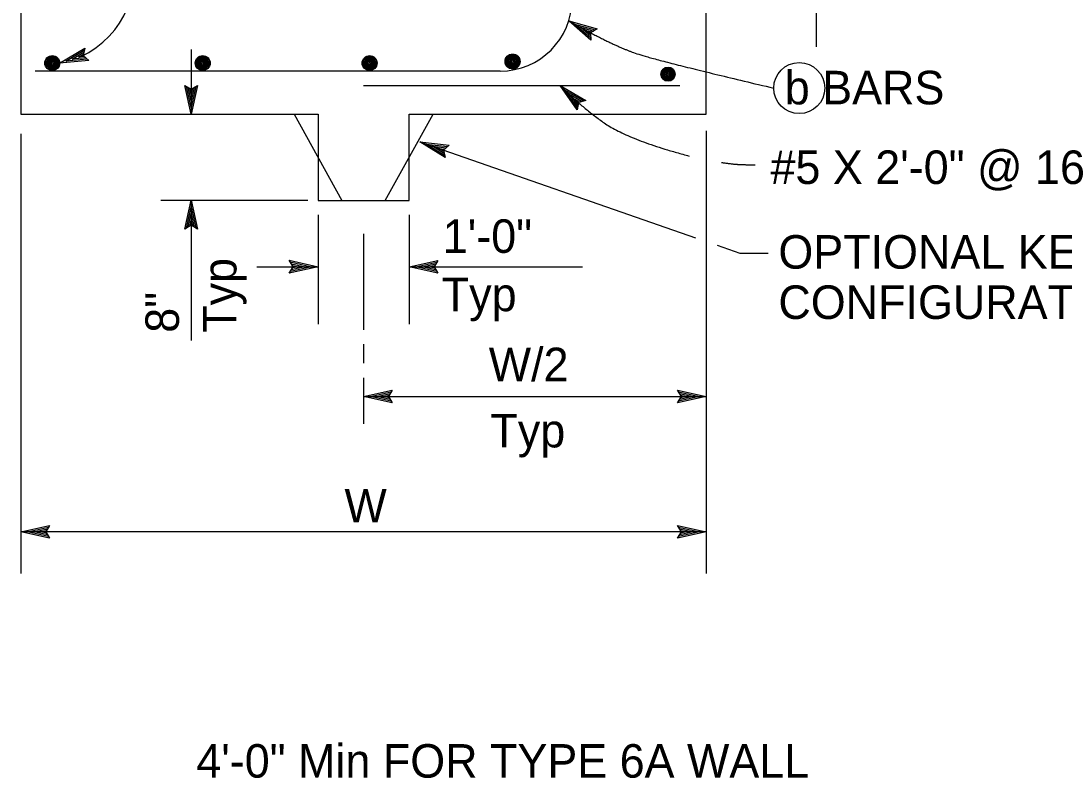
# Model space of a CAD drawing. Extents: x -894 to 866, y -476 to 714.
# Drawn here: x -724 to -506.3, y 183.7 to 341.8 of the extents above; entities that cross this region are included whole.
import ezdxf

# ---------------------------------------------------------------- set-up
doc = ezdxf.new("R2010")
doc.units = 0
doc.layers.add('60 Nongeo Data', color=7, linetype='Continuous')

msp = doc.modelspace()

# ---------------------------------------------------------------- linework, layer by layer
at = {"layer": '60 Nongeo Data'}
for p, q in [((-723.99, 351.28), (-723.99, 322.28)), ((-580.99, 322.28), (-580.99, 351.28)), ((-558.06, 347.78), (-558.06, 336.36)), ((-605.05, 337.72), (-609.69, 341.74)), ((-609.69, 341.74), (-609.69, 341.74)), ((-609.69, 341.74), (-603.78, 340.07)), ((-605.07, 338.13), (-608.48, 341.09)), ((-608.47, 341.09), (-604.16, 339.86)), ((-605.1, 338.56), (-607.26, 340.43)), ((-607.26, 340.43), (-604.48, 339.64)), ((-605.09, 338.95), (-606.05, 339.77)), ((-606.05, 339.77), (-604.85, 339.44)), ((-603.78, 340.07), (-605.11, 339.28)), ((-603.78, 340.07), (-603.78, 340.07)), ((-605.11, 339.28), (-605.05, 337.72)), ((-605.05, 337.72), (-605.05, 337.72)), ((-715.93, 332.9), (-710.65, 336.04)), ((-714.61, 333.34), (-710.76, 335.63)), ((-713.31, 333.76), (-710.82, 335.24)), ((-710.65, 336.04), (-710.99, 334.53)), ((-710.65, 336.04), (-710.65, 336.04)), ((-688.46, 335.81), (-688.46, 322.28)), ((-709.81, 333.51), (-715.93, 332.9)), ((-710.13, 333.78), (-714.62, 333.33)), ((-710.47, 334.05), (-713.31, 333.76)), ((-712, 334.2), (-710.93, 334.83)), ((-710.74, 334.32), (-712, 334.2)), ((-710.99, 334.53), (-709.81, 333.51)), ((-709.81, 333.51), (-709.81, 333.51)), ((-623.99, 331.28), (-720.99, 331.28)), ((-715.93, 332.9), (-715.93, 332.9)), ((-688.46, 322.28), (-689.79, 328.28)), ((-689.79, 328.28), (-689.79, 328.28)), ((-689.79, 328.28), (-688.46, 327.48)), ((-688.46, 323.67), (-689.43, 328.04)), ((-688.45, 325.04), (-689.08, 327.86)), ((-688.45, 326.42), (-688.72, 327.63)), ((-688.46, 327.48), (-687.12, 328.28)), ((-687.12, 328.28), (-688.46, 322.28)), ((-687.47, 328.06), (-688.46, 323.66)), ((-687.83, 327.83), (-688.45, 325.04)), ((-688.18, 327.65), (-688.45, 326.42)), ((-687.12, 328.28), (-687.12, 328.28)), ((-652.47, 328.25), (-586.5, 328.25)), ((-607.94, 323.2), (-611.44, 328.25)), ((-611.44, 328.25), (-611.44, 328.25)), ((-611.44, 328.25), (-606.13, 325.16)), ((-607.85, 323.6), (-610.43, 327.31)), ((-610.41, 327.31), (-606.54, 325.05)), ((-607.78, 324.03), (-609.41, 326.37)), ((-609.41, 326.37), (-606.91, 324.92)), ((-607.68, 324.4), (-608.39, 325.44)), ((-608.39, 325.44), (-607.32, 324.81)), ((-607.62, 324.72), (-607.94, 323.2)), ((-606.13, 325.16), (-607.62, 324.72)), ((-606.13, 325.16), (-606.13, 325.16)), ((-723.99, 322.28), (-661.99, 322.28)), ((-688.46, 322.28), (-688.46, 322.28)), ((-666.99, 322.28), (-656.99, 304.28)), ((-661.99, 322.28), (-661.99, 304.28)), ((-647.99, 304.28), (-637.99, 322.28)), ((-642.99, 304.28), (-642.99, 322.28)), ((-642.99, 322.28), (-580.99, 322.28)), ((-607.94, 323.2), (-607.94, 323.2)), ((-723.99, 318.17), (-723.99, 226.4)), ((-580.99, 318.8), (-580.99, 226.4)), ((-635.5, 313.27), (-640.72, 316.51)), ((-640.72, 316.51), (-640.72, 316.51)), ((-640.72, 316.51), (-634.62, 315.79)), ((-640.72, 316.51), (-583.22, 296.49)), ((-635.58, 313.68), (-639.42, 316.05)), ((-639.41, 316.05), (-634.96, 315.53)), ((-634.62, 315.79), (-635.81, 314.8)), ((-634.62, 315.79), (-634.62, 315.79)), ((-635.68, 314.09), (-638.11, 315.6)), ((-638.11, 315.6), (-635.24, 315.26)), ((-635.74, 314.48), (-636.81, 315.14)), ((-636.81, 315.14), (-635.58, 315)), ((-635.81, 314.8), (-635.5, 313.27)), ((-635.5, 313.27), (-635.5, 313.27)), ((-694.76, 304.31), (-664.1, 304.31)), ((-689.8, 298.31), (-688.46, 304.31)), ((-689.44, 298.52), (-688.46, 302.93)), ((-688.46, 304.31), (-688.46, 275.01)), ((-688.46, 304.31), (-688.46, 304.31)), ((-688.46, 304.31), (-687.13, 298.31)), ((-688.45, 302.92), (-687.49, 298.54)), ((-661.99, 304.28), (-642.99, 304.28)), ((-689.08, 298.76), (-688.46, 301.54)), ((-688.46, 301.54), (-687.83, 298.72)), ((-661.99, 301.24), (-661.99, 278.47)), ((-642.99, 301.24), (-642.99, 278.47)), ((-688.46, 299.11), (-689.8, 298.31)), ((-689.8, 298.31), (-689.8, 298.31)), ((-688.73, 298.93), (-688.46, 300.16)), ((-688.46, 300.16), (-688.19, 298.95)), ((-687.13, 298.31), (-688.46, 299.11)), ((-687.13, 298.31), (-687.13, 298.31)), ((-578.73, 294.92), (-573.97, 293.27)), ((-667.19, 290.44), (-667.99, 291.78)), ((-667.99, 291.78), (-667.99, 291.78)), ((-667.99, 291.78), (-661.99, 290.44)), ((-642.99, 290.44), (-636.99, 291.77)), ((-636.99, 291.77), (-637.79, 290.44)), ((-636.99, 291.77), (-636.99, 291.77)), ((-573.97, 293.27), (-568.07, 293.27)), ((-674.75, 290.44), (-661.99, 290.44)), ((-661.99, 290.44), (-667.99, 289.11)), ((-667.99, 289.11), (-667.19, 290.44)), ((-667.77, 291.43), (-663.37, 290.44)), ((-663.38, 290.44), (-667.76, 289.47)), ((-664.75, 290.44), (-667.58, 289.82)), ((-667.54, 291.07), (-664.75, 290.44)), ((-667.36, 290.72), (-666.14, 290.44)), ((-666.14, 290.44), (-667.34, 290.18)), ((-661.99, 290.44), (-661.99, 290.44)), ((-642.99, 290.44), (-606.79, 290.44)), ((-636.99, 289.1), (-642.99, 290.44)), ((-642.99, 290.44), (-642.99, 290.44)), ((-637.21, 289.46), (-641.61, 290.44)), ((-641.6, 290.45), (-637.23, 291.41)), ((-640.23, 290.44), (-637.4, 291.07)), ((-637.44, 289.82), (-640.23, 290.44)), ((-638.85, 290.44), (-637.64, 290.71)), ((-637.62, 290.16), (-638.85, 290.44)), ((-637.79, 290.44), (-636.99, 289.1)), ((-667.99, 289.11), (-667.99, 289.11)), ((-636.99, 289.1), (-636.99, 289.1)), ((-652.49, 263.34), (-646.49, 264.67)), ((-651.1, 263.34), (-646.73, 264.31)), ((-649.73, 263.34), (-646.9, 263.97)), ((-648.35, 263.34), (-647.14, 263.61)), ((-646.49, 264.67), (-647.29, 263.34)), ((-646.49, 264.67), (-646.49, 264.67)), ((-586.19, 263.34), (-586.99, 264.68)), ((-586.99, 264.68), (-586.99, 264.68)), ((-586.99, 264.68), (-580.99, 263.34)), ((-586.77, 264.33), (-582.37, 263.34)), ((-586.54, 263.97), (-583.75, 263.34)), ((-586.36, 263.62), (-585.14, 263.34)), ((-652.49, 263.34), (-580.99, 263.34)), ((-646.49, 262), (-652.49, 263.34)), ((-652.49, 263.34), (-652.49, 263.34)), ((-646.71, 262.36), (-651.11, 263.34)), ((-646.94, 262.72), (-649.73, 263.34)), ((-647.12, 263.06), (-648.35, 263.34)), ((-647.29, 263.34), (-646.49, 262)), ((-646.49, 262), (-646.49, 262)), ((-580.99, 263.34), (-586.99, 262.01)), ((-586.99, 262.01), (-586.19, 263.34)), ((-586.99, 262.01), (-586.99, 262.01)), ((-582.38, 263.34), (-586.76, 262.37)), ((-583.75, 263.34), (-586.58, 262.72)), ((-585.14, 263.34), (-586.34, 263.08)), ((-580.99, 263.34), (-580.99, 263.34)), ((-723.99, 235.11), (-717.99, 236.44)), ((-580.99, 235.11), (-723.99, 235.11)), ((-717.99, 233.77), (-723.99, 235.11)), ((-723.99, 235.11), (-723.99, 235.11)), ((-718.21, 234.13), (-722.61, 235.11)), ((-722.6, 235.11), (-718.23, 236.08)), ((-721.23, 235.11), (-718.4, 235.73)), ((-718.44, 234.49), (-721.23, 235.11)), ((-719.85, 235.11), (-718.64, 235.37)), ((-718.62, 234.83), (-719.85, 235.11)), ((-717.99, 236.44), (-718.79, 235.11)), ((-718.79, 235.11), (-717.99, 233.77)), ((-717.99, 236.44), (-717.99, 236.44)), ((-586.19, 235.11), (-586.99, 236.45)), ((-586.99, 236.45), (-586.99, 236.45)), ((-586.99, 236.45), (-580.99, 235.11)), ((-580.99, 235.11), (-586.99, 233.78)), ((-586.99, 233.78), (-586.19, 235.11)), ((-586.77, 236.09), (-582.37, 235.11)), ((-582.38, 235.11), (-586.76, 234.14)), ((-583.75, 235.11), (-586.58, 234.49)), ((-586.54, 235.73), (-583.75, 235.11)), ((-586.36, 235.39), (-585.14, 235.11)), ((-585.14, 235.11), (-586.34, 234.85)), ((-580.99, 235.11), (-580.99, 235.11)), ((-717.99, 233.77), (-717.99, 233.77)), ((-586.99, 233.78), (-586.99, 233.78))]:
    msp.add_line(p, q, dxfattribs=at)
for points in [[(-652.49, 297.28), (-652.49, 277.28)], [(-652.49, 274.28), (-652.49, 270.28)], [(-652.49, 267.28), (-652.49, 257.67)]]:
    msp.add_lwpolyline(points, dxfattribs=at)
for centre, radius in [((-717.44, 332.94), 1.56), ((-717.44, 332.94), 1.37), ((-717.44, 332.94), 1.19), ((-717.44, 332.94), 1), ((-717.44, 332.94), 0.812), ((-717.44, 332.94), 0.625), ((-717.44, 332.94), 0.437), ((-717.44, 332.94), 0.187), ((-686.05, 332.94), 1.56), ((-686.05, 332.94), 1.37), ((-686.05, 332.94), 1.19), ((-686.05, 332.94), 1), ((-686.05, 332.94), 0.812), ((-686.05, 332.94), 0.625), ((-686.05, 332.94), 0.437), ((-686.05, 332.94), 0.187), ((-651.22, 332.94), 1.56), ((-651.22, 332.94), 1.37), ((-651.22, 332.94), 1.19), ((-651.22, 332.94), 1), ((-651.22, 332.94), 0.812), ((-651.22, 332.94), 0.625), ((-651.22, 332.94), 0.437), ((-651.22, 332.94), 0.187), ((-621.41, 333.27), 1.56), ((-621.41, 333.27), 1.37), ((-621.41, 333.27), 1.19), ((-621.41, 333.27), 1), ((-621.41, 333.27), 0.812), ((-621.41, 333.27), 0.625), ((-621.41, 333.27), 0.437), ((-621.41, 333.27), 0.187), ((-561.6, 327.72), 5.32), ((-588.96, 330.63), 1.49), ((-588.96, 330.63), 1.32), ((-588.96, 330.63), 1.14), ((-588.96, 330.63), 0.957), ((-588.96, 330.63), 0.777), ((-588.96, 330.63), 0.598), ((-588.96, 330.63), 0.418), ((-588.96, 330.63), 0.179)]:
    msp.add_circle(centre, radius, dxfattribs=at)
for centre, radius, start, end in [((-719.73, 352), 19.53, 295.0198, 19.2506), ((-623.99, 346.28), 15, 270, 360)]:
    msp.add_arc(centre, radius, start, end, dxfattribs=at)
for points in [[(-609.69, 341.74), (-600.21, 336.48), (-590.91, 333.38), (-566.92, 327.72)], [(-611.44, 328.25), (-607.7, 324.34), (-597.4, 316.96), (-584.55, 313.55)], [(-577.81, 312.19), (-575.52, 311.88), (-573.17, 311.72), (-570.79, 311.74)]]:
    msp.add_open_spline(points, degree=2, dxfattribs=at)

# ---------------------------------------------------------------- texts
for s, p in [('b BARS', (-564.61, 324.33)), ('#5 X 2\'-0" @ 16', (-567.59, 307.71)), ('1\'-0"', (-635.97, 293.33)), ('OPTIONAL KEY', (-565.94, 290.04)), ('Typ', (-636.17, 281.16)), ('CONFIGURATION', (-565.94, 279.54)), ('W/2', (-626.37, 266.55)), ('Typ', (-626.02, 252.73)), ('W', (-656.48, 237.08)), ('4\'-0" Min FOR TYPE 6A WALL', (-687.39, 183.8))]:
    msp.add_text(s, height=7, dxfattribs=at).set_placement(p)
for s, p in [('Typ', (-679.01, 276.66)), ('8"', (-691.01, 276.66))]:
    msp.add_text(s, height=7, rotation=90, dxfattribs=at).set_placement(p)

doc.saveas('drawing.dxf')
